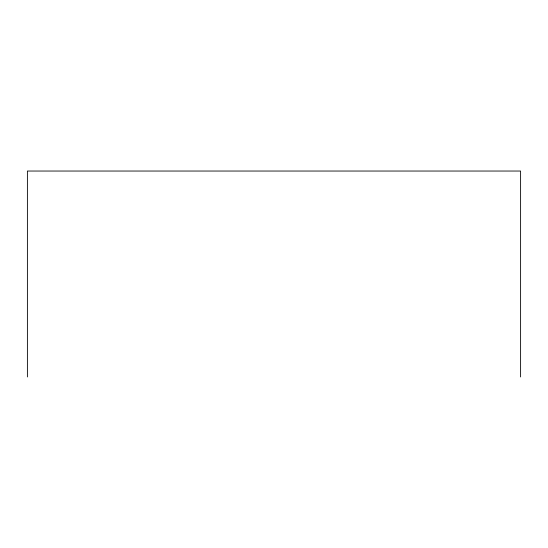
<?xml version="1.0" encoding="UTF-8"?>
<svg xmlns="http://www.w3.org/2000/svg" width="548" height="548" viewBox="0 0 548 548"><rect width="100%" height="100%" fill="white"/><g stroke="black" fill="none" stroke-linecap="round" stroke-linejoin="round"><path stroke-width="0.82" d="M520.6 376.962L520.6 171.038L27.4 171.038L27.4 376.962"/></g></svg>
